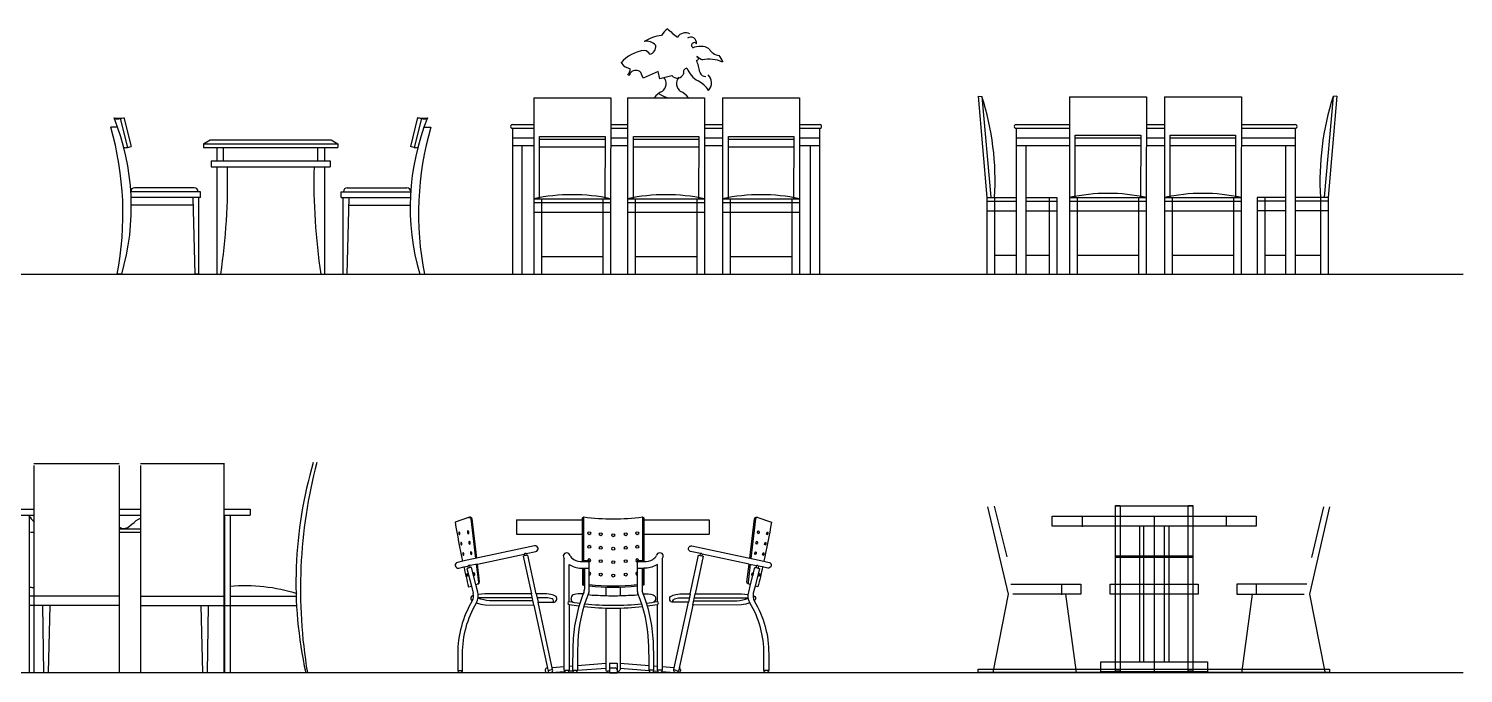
# Model space of a CAD drawing. Header units: millimetres. Extents: x 32599 to 52494, y 61995 to 71568.
# Drawn here: x 45023 to 52494, y 68212 to 71568 of the extents above; entities that cross this region are included whole.
import ezdxf

# ---------------------------------------------------------------- set-up
doc = ezdxf.new("R2010")
doc.units = ezdxf.units.MM
doc.layers.add('dwgmodels.com', color=4, linetype='Continuous')

msp = doc.modelspace()

# ---------------------------------------------------------------- linework, layer by layer
at = {"color": 18, "true_color": 0x000000}
for p, q in [((48300.6, 71345.1), (48222.5, 71310.4)), ((48309.3, 71307.5), (48300.6, 71345.1)), ((48222.5, 71310.4), (48210.9, 71339.3)), ((48372.9, 71322), (48309.3, 71307.5)), ((47654, 71207.2), (47654, 70289.2)), ((47654, 71207.2), (48055.1, 71207.2)), ((48025.1, 71207.3), (48025.1, 71207.2)), ((48055.1, 71207.2), (48054, 70682.4)), ((48142.1, 71207.2), (48142.1, 70289.2)), ((48142.1, 71207.2), (48543.2, 71207.2)), ((48513.2, 71207.3), (48513.2, 71207.2)), ((48543.2, 71207.2), (48542.1, 70682.4)), ((48636.9, 71207.2), (48636.9, 70289.2)), ((48636.9, 71207.2), (49038, 71207.2)), ((49008, 71207.3), (49008, 71207.2)), ((49038, 71207.2), (49036.9, 70682.4)), ((49967.3, 71216.9), (50013.2, 70689.2)), ((49967.3, 71216.9), (49987.5, 71215.3)), ((49987.5, 71215.3), (50033.2, 70690.9)), ((50443.3, 71213.9), (50443.3, 70289.2)), ((50443.3, 71213.9), (50844.4, 71213.9)), ((50814.4, 71214), (50814.4, 71213.9)), ((50844.4, 71213.9), (50843.3, 70689.2)), ((50937.2, 71213.9), (50937.2, 70289.2)), ((50937.2, 71213.9), (51338.3, 71213.9)), ((51308.3, 71214), (51308.3, 71213.9)), ((51338.3, 71213.9), (51337.2, 70689.2)), ((51815.8, 71215.3), (51770.1, 70690.9)), ((51836.1, 71216.9), (51790.1, 70689.2)), ((51836.1, 71216.9), (51815.8, 71215.3)), ((45486.4, 71054.9), (45450.5, 71054.9)), ((45499.8, 71099.9), (45518.5, 71104.6)), ((45499.8, 71099.9), (45537.6, 70949.9)), ((45519.2, 71104.7), (45557, 70954.6)), ((47048.8, 71104.7), (47011, 70954.6)), ((47068.2, 71099.9), (47030.4, 70949.9)), ((47068.2, 71099.9), (47049.5, 71104.6)), ((47081.6, 71054.9), (47117.5, 71054.9)), ((47542.1, 71069.2), (47654, 71069.2)), ((47542.1, 71049.2), (47542.1, 70289.2)), ((47542.1, 71049.2), (47654, 71049.2)), ((48054.8, 71049.2), (48142.1, 71049.2)), ((48054.9, 71069.2), (48142.1, 71069.2)), ((48542.9, 71069.2), (48636.9, 71069.2)), ((48542.9, 71049.2), (48636.9, 71049.2)), ((49037.7, 71069.2), (49142.1, 71069.2)), ((49037.7, 71049.2), (49142.1, 71049.2)), ((49142.1, 71049.2), (49142.1, 70289.2)), ((50165.7, 71069.2), (50443.3, 71069.2)), ((50165.7, 71049.2), (50165.7, 70289.2)), ((50165.7, 71049.2), (50443.3, 71049.2)), ((50844, 71049.2), (50937.2, 71049.2)), ((50844.1, 71069.2), (50937.2, 71069.2)), ((51338, 71069.2), (51618, 71069.2)), ((51338, 71049.2), (51618, 71049.2)), ((51618, 71049.2), (51618, 70289.2)), ((45934, 70969.2), (45969, 70989.2)), ((45969, 70989.2), (46599, 70989.2)), ((46599, 70989.2), (46634, 70969.2)), ((47542.1, 70999.2), (47654, 70999.2)), ((47684, 70682.4), (47684, 71007.2)), ((47684, 71007.2), (48024.7, 71007.2)), ((47684, 70992.4), (48024.7, 70992.4)), ((48024.7, 71007.2), (48024, 70682.5)), ((48054.7, 71007.2), (48055.1, 71007.2)), ((48054.7, 70999.2), (48142.1, 70999.2)), ((48172.1, 70682.4), (48172.1, 71007.2)), ((48172.1, 71007.2), (48512.8, 71007.2)), ((48172.1, 70992.4), (48512.8, 70992.4)), ((48512.8, 71007.2), (48512.1, 70682.5)), ((48542.8, 71007.2), (48543.2, 71007.2)), ((48542.8, 70999.2), (48636.9, 70999.2)), ((48666.9, 70682.4), (48666.9, 71007.2)), ((48666.9, 71007.2), (49007.6, 71007.2)), ((48666.9, 70992.4), (49007.5, 70992.4)), ((49007.6, 71007.2), (49006.9, 70682.5)), ((49037.5, 70999.2), (49142.1, 70999.2)), ((49037.6, 71007.2), (49038, 71007.2)), ((50165.7, 70999.2), (50443.3, 70999.2)), ((50473.3, 70689.2), (50473.3, 71013.9)), ((50473.3, 71013.9), (50814, 71013.9)), ((50473.3, 70999.2), (50813.9, 70999.2)), ((50814, 71013.9), (50813.3, 70689.2)), ((50843.9, 70999.2), (50937.2, 70999.2)), ((50844, 71013.9), (50844.4, 71013.9)), ((50967.2, 71013.9), (51307.9, 71013.9)), ((50967.2, 70689.2), (50967.2, 71013.9)), ((50967.2, 70999.2), (51307.9, 70999.2)), ((51307.9, 71013.9), (51307.2, 70689.2)), ((51337.9, 71013.9), (51338.3, 71013.9)), ((51337.9, 70999.2), (51618, 70999.2)), ((45538.3, 70949.9), (45557, 70954.6)), ((45934, 70969.2), (46634, 70969.2)), ((45934, 70969.2), (45934, 70949.2)), ((45934, 70949.2), (46634, 70949.2)), ((46004, 70949.2), (46004, 70879.2)), ((46038.7, 70879.2), (46038.7, 70949.2)), ((46529.3, 70879.2), (46529.3, 70949.2)), ((46564, 70949.2), (46564, 70879.2)), ((46634, 70969.2), (46634, 70949.2)), ((47029.7, 70949.9), (47011, 70954.6)), ((47542.1, 70959.2), (47654, 70959.2)), ((47592.1, 70959.2), (47592.1, 70289.2)), ((47684, 70952.4), (48024.6, 70952.4)), ((48054.6, 70959.2), (48142.1, 70959.2)), ((48172.1, 70952.4), (48512.7, 70952.4)), ((48542.7, 70959.2), (48636.9, 70959.2)), ((48666.9, 70952.4), (49007.5, 70952.4)), ((49037.5, 70959.2), (49142.1, 70959.2)), ((49092.1, 70959.2), (49092.1, 70289.2)), ((50165.7, 70959.2), (50443.3, 70959.2)), ((50215.7, 70959.2), (50215.7, 70289.2)), ((50473.3, 70959.2), (50813.9, 70959.2)), ((50843.9, 70959.2), (50937.2, 70959.2)), ((50967.2, 70959.2), (51307.8, 70959.2)), ((51337.8, 70959.2), (51618, 70959.2)), ((51568, 70959.2), (51568, 70289.2)), ((45974, 70879.2), (46594, 70879.2)), ((45974, 70879.2), (45974, 70849.2)), ((45974, 70849.2), (46594, 70849.2)), ((46004, 70849.2), (46004, 70289.2)), ((46564, 70849.2), (46564, 70289.2)), ((46594, 70879.2), (46594, 70849.2)), ((45917.8, 70719.2), (45555.3, 70719.2)), ((45917.8, 70689.2), (45556.9, 70689.2)), ((45885.3, 70739.2), (45575.3, 70739.2)), ((45877.8, 70689.2), (45887.8, 70289.2)), ((45907.8, 70689.2), (45907.8, 70289.2)), ((45917.8, 70689.2), (45917.8, 70719.2)), ((46650.2, 70719.2), (47012.7, 70719.2)), ((46650.2, 70689.2), (46650.2, 70719.2)), ((46650.2, 70689.2), (47011.1, 70689.2)), ((46660.2, 70689.2), (46660.2, 70289.2)), ((46690.2, 70689.2), (46680.2, 70289.2)), ((46682.7, 70739.2), (46992.7, 70739.2)), ((47654, 70682.4), (48054, 70682.4)), ((47694, 70682.4), (47694, 70289.2)), ((48014, 70682.4), (48014, 70289.2)), ((48054, 70682.4), (48054, 70289.2)), ((48142.1, 70682.4), (48542.1, 70682.4)), ((48182.1, 70682.4), (48182.1, 70289.2)), ((48502.1, 70682.4), (48502.1, 70289.2)), ((48542.1, 70682.4), (48542.1, 70289.2)), ((48636.9, 70682.4), (49036.9, 70682.4)), ((48676.9, 70682.4), (48676.9, 70289.2)), ((48996.9, 70682.4), (48996.9, 70289.2)), ((49036.9, 70682.4), (49036.9, 70289.2)), ((50013.2, 70689.2), (50013.2, 70289.2)), ((50013.2, 70689.2), (50165.7, 70689.2)), ((50053.2, 70689.2), (50053.2, 70289.2)), ((50215.7, 70689.2), (50377.4, 70689.2)), ((50337.4, 70689.2), (50337.4, 70289.2)), ((50377.4, 70689.2), (50377.4, 70289.2)), ((50443.3, 70689.2), (50843.3, 70689.2)), ((50483.3, 70689.2), (50483.3, 70289.2)), ((50803.3, 70689.2), (50803.3, 70289.2)), ((50843.3, 70689.2), (50843.3, 70289.2)), ((50937.2, 70689.2), (51337.2, 70689.2)), ((50977.2, 70689.2), (50977.2, 70289.2)), ((51297.2, 70689.2), (51297.2, 70289.2)), ((51337.2, 70689.2), (51337.2, 70289.2)), ((51568, 70689.2), (51420, 70689.2)), ((51420, 70689.2), (51420, 70289.2)), ((51460, 70689.2), (51460, 70289.2)), ((51790.1, 70689.2), (51618, 70689.2)), ((51750.1, 70689.2), (51750.1, 70289.2)), ((51790.1, 70689.2), (51790.1, 70289.2)), ((45878.8, 70649.2), (45556.9, 70649.2)), ((46689.2, 70649.2), (47011.1, 70649.2)), ((47654, 70662.4), (48054, 70662.4)), ((47654, 70612.4), (48054, 70612.4)), ((48142.1, 70662.4), (48542.1, 70662.4)), ((48142.1, 70612.4), (48542.1, 70612.4)), ((48636.9, 70662.4), (49036.9, 70662.4)), ((48636.9, 70612.4), (49036.9, 70612.4)), ((50013.2, 70669.2), (50165.7, 70669.2)), ((50013.2, 70619.2), (50165.7, 70619.2)), ((50215.7, 70669.2), (50377.4, 70669.2)), ((50215.7, 70619.2), (50377.4, 70619.2)), ((50443.3, 70669.2), (50843.3, 70669.2)), ((50443.3, 70619.2), (50843.3, 70619.2)), ((50937.2, 70669.2), (51337.2, 70669.2)), ((50937.2, 70619.2), (51337.2, 70619.2)), ((51568, 70669.2), (51420, 70669.2)), ((51568, 70619.2), (51420, 70619.2)), ((51790.1, 70669.2), (51618, 70669.2)), ((51790.1, 70619.2), (51618, 70619.2)), ((47694, 70382.4), (48014, 70382.4)), ((48182.1, 70382.4), (48502.1, 70382.4)), ((48676.9, 70382.4), (48996.9, 70382.4)), ((50053.2, 70389.2), (50165.7, 70389.2)), ((50215.7, 70389.2), (50337.4, 70389.2)), ((50483.3, 70389.2), (50803.3, 70389.2)), ((50977.2, 70389.2), (51297.2, 70389.2)), ((51460, 70389.2), (51568, 70389.2)), ((51618, 70389.2), (51750.1, 70389.2)), ((45507.8, 70289.2), (45483.4, 70289.2)), ((45907.8, 70289.2), (45887.8, 70289.2)), ((46004, 70289.2), (46024, 70289.2)), ((46544, 70289.2), (46564, 70289.2)), ((46660.2, 70289.2), (46680.2, 70289.2)), ((47060.2, 70289.2), (47084.6, 70289.2)), ((45495, 69302.5), (45049.6, 69302.5)), ((45049.6, 69293.7), (45049.6, 68215.9)), ((45495, 69293.7), (45495, 68215.9)), ((46042.3, 69302.5), (45606.4, 69302.5)), ((45606.4, 69293.7), (45606.4, 68215.9)), ((46039.4, 69306.1), (46039.4, 68215.9)), ((44876.7, 69065.9), (45049.6, 69065.9)), ((44876.7, 69036), (45049.6, 69036)), ((45026, 69036), (45026, 68215.9)), ((45495, 69065.9), (45606.4, 69065.9)), ((45495, 69036), (45606.4, 69036)), ((46039.4, 69065.9), (46176.7, 69065.9)), ((46039.4, 69036), (46176.7, 69036)), ((46042.3, 69036), (46042.3, 68215.9)), ((46072.2, 69036), (46072.2, 68215.9)), ((46176.7, 69065.9), (46176.7, 69036)), ((45495, 68964.3), (45606.4, 68964.3)), ((46039.4, 68964.3), (46042, 68964.3)), ((47563.8, 69011.9), (47907.5, 69011.9)), ((47563.8, 69011.9), (47563.8, 68936.9)), ((48227.5, 69011.9), (48567.5, 69011.9)), ((48567.5, 69011.9), (48567.5, 68936.9)), ((45032.7, 68947.3), (45049.6, 68947.3)), ((45495, 68947.3), (45606.4, 68947.3)), ((46039.4, 68947.3), (46042, 68947.3)), ((47563.8, 68936.9), (47907.5, 68936.9)), ((48227.5, 68936.9), (48567.5, 68936.9)), ((47658.1, 68875.4), (47283, 68795.6)), ((47615.6, 68825.8), (47605.8, 68823.7)), ((47812.5, 68228.1), (47812.5, 68807.6)), ((48322.5, 68807.6), (48322.5, 68228.1)), ((48519.3, 68825.8), (48529.1, 68823.7)), ((47322.4, 68762.3), (47312.6, 68760.2)), ((47837.5, 68586.1), (47837.5, 68779.3)), ((47907.5, 68795.2), (47942.5, 68795.2)), ((47907.5, 68760.2), (47907.5, 68672.1)), ((47907.5, 68760.2), (47942.5, 68760.2)), ((47917.5, 68795.2), (47917.5, 68800.2)), ((47917.5, 68800.2), (47942.5, 68800.2)), ((47917.5, 68760.2), (47917.5, 68651.1)), ((47942.5, 68646.2), (47942.5, 68800.2)), ((48192.5, 68800.2), (48192.5, 68646.2)), ((48192.5, 68800.2), (48217.5, 68800.2)), ((48192.5, 68795.2), (48227.5, 68795.2)), ((48192.5, 68760.2), (48227.5, 68760.2)), ((48217.5, 68760.2), (48217.5, 68641.2)), ((48812.5, 68762.3), (48822.3, 68760.2)), ((47915, 68676.1), (47907.5, 68672.1)), ((48028.1, 68661.8), (48028.1, 68616.9)), ((48103.1, 68661.7), (48103.1, 68616.7)), ((48220, 68676.1), (48227.5, 68672.1)), ((45495, 68613.8), (45026, 68613.8)), ((45606.4, 68613.8), (46042.3, 68613.8)), ((46072.2, 68613.8), (46415.4, 68613.8)), ((45495, 68565.8), (45026, 68565.8)), ((45095.6, 68565.8), (45100.6, 68215.9)), ((45134.3, 68565.8), (45125.1, 68215.9)), ((45606.4, 68565.8), (46415.4, 68565.8)), ((45919.1, 68565.8), (45928.3, 68215.9)), ((45957.9, 68565.8), (45952.9, 68215.9)), ((47837.5, 68570.9), (47837.5, 68228.1)), ((48028.1, 68551.7), (48028.1, 68232.9)), ((48103.1, 68551.6), (48103.1, 68232.9)), ((48297.5, 68228.1), (48297.5, 68570.9)), ((47258.1, 68227.4), (47283.1, 68227.4)), ((47713.8, 68231.2), (47713.8, 68225.4)), ((47723, 68241.1), (47724.2, 68241.2)), ((47723.8, 68215.4), (47735.2, 68216.3)), ((47751.6, 68232.8), (47727.9, 68224.5)), ((47746.2, 68217.2), (47814, 68222.6)), ((47749.4, 68243.2), (47812.5, 68248.3)), ((47812.5, 68228.1), (47837.5, 68228.1)), ((47836.7, 68224.4), (47856.1, 68225.9)), ((47837.5, 68250.2), (47855.8, 68251.7)), ((47855.8, 68228.1), (47880.8, 68228.1)), ((47880.8, 68253.7), (48028.1, 68265.4)), ((47880.8, 68227.9), (48028.1, 68239.6)), ((48047.5, 68222.9), (48038.1, 68222.9)), ((48047.5, 68265.4), (48087.5, 68265.4)), ((48047.5, 68265.4), (48047.5, 68215.4)), ((48047.5, 68215.4), (48087.5, 68215.4)), ((48057.5, 68240.4), (48077.5, 68240.4)), ((48087.5, 68265.4), (48087.5, 68215.4)), ((48087.5, 68222.9), (48093.1, 68222.9)), ((48103.1, 68265.4), (48254.1, 68253.4)), ((48103.1, 68239.6), (48254.2, 68227.6)), ((48279.1, 68228.1), (48254.1, 68228.1)), ((48278.8, 68225.6), (48298.3, 68224.1)), ((48279.1, 68251.4), (48297.5, 68249.9)), ((48322.5, 68228.1), (48297.5, 68228.1)), ((48320.8, 68222.3), (48407.5, 68215.4)), ((48322.5, 68248), (48385.5, 68242.9)), ((48383, 68231.6), (48406.8, 68223.3)), ((48417.5, 68231.2), (48417.5, 68225.4)), ((48876.9, 68227.4), (48851.9, 68227.4))]:
    msp.add_line(p, q, dxfattribs=at)
at = {"color": 18, "true_color": 0x000000, "extrusion": (0, -2e-16, -1)}
for points in [[(-50015.8, 69078.8), (-50123.5, 68624.8), (-50043.6, 68215.9)], [(-50050.5, 69082.3), (-50116.5, 68818.9)], [(-50508.9, 69030.3), (-50508.9, 68974.8)], [(-50682.6, 68215.9), (-50682.6, 69085.7), (-50706.9, 69085.7), (-50706.9, 68215.9)], [(-51085.4, 69082.3), (-50682.6, 69082.3)], [(-50884, 69030.3), (-50884, 68219.3)], [(-51061.1, 68215.9), (-51061.1, 69085.7), (-51085.4, 69085.7), (-51085.4, 68215.9)], [(-51259.1, 69030.3), (-51259.1, 68978.3)], [(-51797.4, 69078.8), (-51693.2, 68624.8), (-51773.1, 68219.3)], [(-51766.1, 69078.8), (-51703.6, 68815.4)], [(-50807.6, 68978.3), (-50807.6, 68271.3)], [(-50828.4, 68978.3), (-50828.4, 68271.3)], [(-50936.1, 68978.3), (-50936.1, 68271.3)], [(-50960.4, 68978.3), (-50960.4, 68271.3)], [(-51085.4, 68822.4), (-50682.6, 68822.4)], [(-51088.9, 68815.4), (-50682.6, 68815.4)], [(-50137.3, 68676.8), (-50502, 68676.8), (-50502, 68624.8), (-50147.8, 68624.8)], [(-50401.3, 68676.8), (-50401.3, 68621.3)], [(-51679.3, 68676.8), (-51314.6, 68676.8), (-51314.6, 68624.8), (-51665.4, 68624.8)], [(-51415.4, 68676.8), (-51415.4, 68624.8)], [(-50422.1, 68624.8), (-50477.7, 68215.9)], [(-50706.9, 68624.8), (-50682.6, 68624.8)], [(-51085.4, 68624.8), (-51057.6, 68624.8)], [(-51394.5, 68624.8), (-51338.9, 68212.4)], [(-51797.4, 68233.2), (-51797.4, 68215.9), (-49967.2, 68215.9), (-49967.2, 68233.2), (-51797.4, 68233.2)], [(-50606.2, 68271.3), (-51161.8, 68271.3), (-51161.8, 68219.3), (-50606.2, 68219.3), (-50606.2, 68271.3)], [(-50706.9, 68222.8), (-50682.6, 68222.8)], [(-51085.4, 68222.8), (-51061.1, 68222.8)]]:
    msp.add_lwpolyline(points, dxfattribs=at)
for points in [[(-51415.4, 69030.3), (-51415.4, 68978.3), (-50352.7, 68978.3), (-50352.7, 69030.3)], [(-51113.2, 68676.8), (-51113.2, 68624.8), (-50654.8, 68624.8), (-50654.8, 68676.8)]]:
    msp.add_lwpolyline(points, close=True, dxfattribs=at)
at = {"color": 18, "true_color": 0x000000}
for points in [[(47356.7, 68811.3), (47332.5, 69016.6, 0.467293), (47319.6, 69025), (47243.6, 68998.5, 0.010554), (47283, 68795.6), (47256.4, 68789.9, 1), (47262.6, 68760.5), (47289.4, 68766.2, 0.005467), (47313.8, 68661.9), (47328.6, 68666.5), (47338, 68629, -0.049874)], [(47314.1, 69023.1, -0.475275), (47326.5, 69015.9), (47350.8, 68810)], [(47842.9, 68825, 0.152263), (47861.6, 68805.4, 0.153257), (47907.5, 68795.2), (47907.5, 69022.1), (47915, 69026.1, 0.065574), (48220, 69026.1)], [(48220, 69026.1), (48227.5, 69022.1), (48227.5, 68795.2, 0.153257), (48273.3, 68805.4, 0.152263), (48292.1, 68825)], [(48778.2, 68811.3), (48802.5, 69016.6, -0.467293), (48815.3, 69025), (48891.3, 68998.5, -0.010554), (48852, 68795.6), (48878.6, 68789.9, -1), (48872.3, 68760.5), (48845.5, 68766.2, -0.005467), (48821.2, 68661.9), (48806.4, 68666.5), (48796.9, 68629, 0.186012), (48801.7, 68589.7)], [(48820.8, 69023.1, 0.475275), (48808.4, 69015.9), (48784.1, 68810)], [(47339.6, 68618.2, 0.053834), (47329.9, 68612.2, 0.497608), (47333.3, 68589.7, 0.138413), (47258.1, 68313.2), (47258.1, 68227.4, 0.960405), (47283.1, 68227.4), (47283.1, 68313.3, -0.13927), (47355.8, 68578.8, 0.071472), (47400, 68568.3), (47653.8, 68566.6), (47728.1, 68223.3, 0.953243), (47751.9, 68231.6), (47676, 68582.3), (47756.2, 68582.3, 0.630823), (47769.6, 68611.4, 0.105239), (47741.9, 68622.5, 0.049539), (47699.2, 68626.2, 0.000488), (47666.5, 68626), (47622.9, 68827.4), (47615.6, 68825.8), (47613.6, 68835.3)], [(47362.3, 68635.1), (47352.5, 68673.9), (47364.3, 68677.5, 0.361738), (47371.2, 68688.3), (47360.2, 68781.3), (47603.8, 68833.2), (47605.8, 68823.7), (47598.5, 68822.1), (47641, 68625.8, -0.003687), (47528.3, 68625.4), (47434.1, 68625.4, 0.035761), (47364.3, 68623.4, 0.037106)], [(47613.6, 68835.3), (47664.3, 68846.1, 1), (47658.1, 68875.4)], [(48795.3, 68618.2, -0.053834), (48805.1, 68612.2, -0.497608), (48801.7, 68589.7, -0.138413), (48876.9, 68313.2), (48876.9, 68227.4, -0.960405), (48851.9, 68227.4), (48851.9, 68313.3, 0.13927), (48779.2, 68578.8, -0.071472), (48734.9, 68568.3), (48481.1, 68566.6), (48406.8, 68223.3, -0.953243), (48383, 68231.6), (48458.9, 68582.3), (48378.8, 68582.3, -0.630823), (48365.4, 68611.4, -0.105239), (48393.1, 68622.5, -0.049539), (48435.7, 68626.2, -0.000488), (48468.4, 68626), (48512, 68827.4), (48519.3, 68825.8), (48521.4, 68835.3)], [(48521.4, 68835.3), (48470.6, 68846.1, -1), (48476.8, 68875.4), (48852, 68795.6)], [(48779.2, 68578.8, -0.183034), (48772.7, 68635.1), (48782.5, 68673.9), (48770.7, 68677.5, -0.361738), (48763.7, 68688.3), (48774.7, 68781.3), (48531.1, 68833.2), (48529.1, 68823.7), (48536.4, 68822.1), (48493.9, 68625.8, 0.003687), (48606.6, 68625.4), (48700.9, 68625.4, -0.035761), (48770.6, 68623.4, -0.037106)], [(47354.4, 68780.1), (47365.3, 68687.6, -0.378362), (47358.6, 68675.8)], [(47917.5, 68675.8, -0.00054), (47915, 68676.1), (47915, 68760.2)], [(48297.5, 68586.1), (48297.5, 68779.3, -0.025406), (48290.5, 68774.9, -0.145887), (48227.5, 68760.2), (48227.5, 68672.1, -0.002159), (48217.5, 68670.8)], [(48220, 68760.2), (48220, 68676.1, -0.00054), (48217.5, 68675.8, -0.00054)], [(48780.6, 68780.1), (48769.7, 68687.6, 0.378362), (48776.3, 68675.8)], [(48192.5, 68672.8, -0.053673), (47942.5, 68672.8, -0.053673)], [(47355.8, 68578.8, 0.183034), (47362.3, 68635.1)], [(47648.8, 68589.9), (47423, 68589.9, -0.07286), (47363.7, 68602.9, -0.07286)], [(47756.2, 68582.3, 0.474436), (47742.1, 68602.4, 0.048517), (47711.4, 68605.8), (47670.9, 68605.8)], [(48223.7, 68625.9, -0.084339), (48275.4, 68620.5, -0.334775), (48287.5, 68599.2, -0.295829), (48276.6, 68582.6, 0.003982)], [(48378.8, 68582.3, -0.474436), (48392.8, 68602.4, -0.048517), (48423.5, 68605.8), (48464, 68605.8)], [(48486.2, 68589.9), (48712, 68589.9, 0.07286), (48771.2, 68602.9, 0.07286)]]:
    msp.add_lwpolyline(points, format="xyb", dxfattribs=at)
for points in [[(47915, 68795.2), (47915, 69026.1)], [(48220, 69026.1), (48220, 68795.2)], [(47289.4, 68766.2), (47310.4, 68770.7), (47312.6, 68760.2), (47305.3, 68758.6), (47328.6, 68666.5)], [(47360.2, 68781.3), (47320.1, 68772.8)], [(47352.5, 68673.9), (47329.7, 68763.9), (47322.4, 68762.3), (47320.1, 68772.8)], [(48774.7, 68781.3), (48814.8, 68772.8)], [(48782.5, 68673.9), (48805.2, 68763.9), (48812.5, 68762.3), (48814.8, 68772.8)], [(48845.5, 68766.2), (48824.6, 68770.7), (48822.3, 68760.2), (48829.6, 68758.6), (48806.4, 68666.5)], [(47645.3, 68605.8), (47364.1, 68605.8)], [(47653.8, 68566.6), (47641, 68625.8)], [(47666.5, 68626), (47676, 68582.3)], [(48468.4, 68626), (48458.9, 68582.3)], [(48481.1, 68566.6), (48493.9, 68625.8)], [(48489.6, 68605.8), (48770.8, 68605.8)]]:
    msp.add_lwpolyline(points, dxfattribs=at)
for centre in [(47942.5, 68941.1), (47942.5, 68871.1), (48002.5, 68936.1), (48067.5, 68931.1), (48132.5, 68936.1), (48192.5, 68941.1), (48192.5, 68871.1), (48002.5, 68866.1), (48067.5, 68861.1), (48132.5, 68866.1), (48002.5, 68796.1), (48002.5, 68726.1), (48067.5, 68791.1), (48132.5, 68796.1), (48132.5, 68726.1), (48067.5, 68721.1)]:
    msp.add_circle(centre, 7.5, dxfattribs=at)
for centre, radius, start, end in [((48358, 71277.8), 258.3, 98.90992, 120.13929), ((48239.9, 71434.6), 67.6, 43.29226, 99.86132), ((48628.7, 71279.9), 400.8, 134.10346, 140.83789), ((48708.3, 71945.3), 520.6, 226.48134, 233.94482), ((48444.6, 71493.2), 52.8, 66.60834, 143.8822), ((48471.2, 71494.7), 29.5, 350.1812, 125.84195), ((48489.2, 71481.5), 13.7, 36.41752, 242.34175), ((48254.1, 71262.5), 193.8, 96.78288, 139.46855), ((48224, 71418.8), 36.9, 25.57923, 78.70786), ((48247.9, 71475.2), 41.5, 282.9444, 8.00306), ((48520.7, 71384), 92, 59.9408, 116.24353), ((48501.7, 71413), 10.2, 261.86407, 81.86407), ((48643.4, 71624.3), 245.2, 235.10902, 242.99741), ((48624.4, 71493.6), 64.9, 207.50276, 265.15219), ((48446.9, 71305.3), 211.8, 24.82993, 35.71612), ((48171.4, 71435.7), 77.7, 217.46016, 258.56299), ((48120.3, 71356.6), 35.8, 306.33205, 4.75205), ((48184.9, 71316.1), 34.9, 41.66185, 138.33815), ((48454.4, 71340.8), 21.9, 98.80687, 199.23231), ((48578.9, 71415.2), 138.3, 202.43971, 239.61618), ((48360.1, 71330), 158, 4.42555, 27.48603), ((48565.9, 71235.9), 173.3, 66.0625, 101.2652), ((48148.7, 71335), 8.43, 239.0253, 30.93669), ((48292.3, 71282.1), 50.6, 305.49433, 41.0772), ((48401.1, 71345), 34.6, 215.56595, 340.68369), ((48447.5, 71282.1), 50.6, 138.9228, 234.50567), ((48455.2, 71180.5), 127.3, 31.35986, 65.03785), ((48548, 71351.9), 32.9, 202.57152, 272.52004), ((48522, 71285.8), 57.3, 317.02018, 47.07308), ((48357.4, 71157.1), 91.1, 113.0566, 146.64495), ((48439.5, 71454.9), 262.1, 239.66644, 250.92855), ((48382.4, 71157.1), 91.1, 33.35505, 66.9434), ((48617.6, 70776.8), 1438.3, 356.50529, 17.7472), ((53185.7, 70776.8), 1438.3, 162.2528, 183.49471), ((43894, 70604.5), 1620.4, 348.77971, 16.13951), ((45491.5, 71223.5), 122, 258.79853, 282.76334), ((44312.7, 70638.9), 1245.3, 343.68966, 21.92631), ((45484.6, 71174.2), 75.9, 258.46706, 281.53294), ((48255.3, 70638.9), 1245.3, 158.07369, 196.31034), ((47076.5, 71223.5), 122, 257.23666, 281.20147), ((48674, 70604.5), 1620.4, 163.86049, 191.22029), ((47083.4, 71174.2), 75.9, 258.46706, 281.53294), ((47542.1, 71059.2), 10, 89.6861, 270.3139), ((49142.6, 71059.2), 10, 267.46047, 92.53953), ((50165.6, 71059.2), 10, 89.6861, 270.3139), ((51618.5, 71059.2), 10, 267.46047, 92.53953), ((45527.7, 70986.4), 38, 256.0176, 285.09742), ((47040.3, 70986.4), 38, 254.90258, 283.9824), ((42702.3, 70776.3), 3357.2, 351.65709, 1.24389), ((49865.7, 70776.3), 3357.2, 178.75611, 188.34291), ((45575.3, 70719.2), 20, 90, 180), ((45885.3, 70719.2), 20, 0, 90), ((46682.7, 70719.2), 20, 90, 180), ((46992.7, 70719.2), 20, 0, 90), ((47854, 69754.1), 949.6, 77.8422, 102.1578), ((48342.1, 69754.1), 949.6, 77.8422, 102.1578), ((48836.9, 69754.1), 949.6, 77.8422, 102.1578), ((50643.3, 69760.8), 949.6, 77.8422, 102.1578), ((51137.2, 69760.8), 949.6, 77.8422, 102.1578), ((48617.2, 68685.7), 2202, 163.52951, 192.31893), ((49061.1, 68648.3), 2622.3, 165.38386, 189.49084), ((47610, 68828.2), 7.94, 62.99977, 141.03679), ((47824.9, 68821.1), 18.4, 12.40127, 167.59873), ((47891.3, 68840.3), 85.8, 190.26821, 199.31534), ((47883.7, 68845.3), 80.6, 204.45437, 207.90754), ((47942.5, 68800.2), 7.5, 270, 180), ((48192.5, 68800.2), 7.5, 0, 270), ((48310.1, 68821.1), 18.4, 12.40127, 167.59873), ((48251.2, 68845.3), 80.6, 332.09246, 335.54563), ((48243.6, 68840.3), 85.8, 340.68466, 349.73179), ((48525, 68828.2), 7.94, 38.96321, 117.00023), ((47316.5, 68765.7), 7.94, 62.99977, 141.03679), ((47883.7, 68845.3), 80.6, 234.99192, 240.81323), ((47900.7, 68873.3), 113.4, 240.20211, 273.40277), ((47942.5, 68731.1), 7.5, 270, 90), ((48192.5, 68731.1), 7.5, 90, 270), ((48818.4, 68765.7), 7.94, 38.96321, 117.00023), ((44905, 67768.5), 899.7, 80.74675, 82.26688), ((46148.5, 67768.5), 899.7, 96.77419, 96.96396), ((46148.5, 67768.5), 899.7, 72.33927, 94.86565), ((48067.5, 69829.5), 1168.4, 262.12894, 262.62371), ((48067.5, 69829.5), 1168.4, 263.8583, 276.1417), ((47284.7, 68615.5), 55, 332.0241, 14.17312), ((47839.4, 68578.5), 7.85, 104.04939, 255.95061), ((48067.5, 69897.4), 1331.2, 260.05103, 262.51987), ((47867.6, 68601.8), 20.3, 113.46211, 187.49905), ((47865.7, 68599.3), 18.2, 180.46504, 246.38397), ((48646.4, 68338.8), 789.2, 158.15855, 177.20414), ((47901.3, 68470.9), 155.3, 86.31546, 105.59892), ((48646.4, 68338.8), 764.2, 157.82157, 177.19035), ((47867.5, 68651.1), 50, 338.15855, 0), ((47981.3, 68923.2), 304.6, 261.55523, 269.48351), ((47892.5, 68646.2), 50, 337.82157, 0), ((48606.1, 85026.1), 16419.4, 267.80986, 268.12018), ((47528.9, 85026.1), 16419.4, 271.87982, 272.19014), ((48153.6, 68923.2), 304.6, 270.51649, 278.44477), ((48242.5, 68646.2), 50, 180, 202.17843), ((47488.5, 68338.8), 764.2, 2.80965, 22.17843), ((47488.5, 68338.8), 789.2, 2.79586, 22.5315), ((48067.5, 69897.4), 1331.2, 277.48013, 279.94895), ((48295.6, 68578.5), 7.85, 284.04939, 75.95061), ((48067.5, 69897.4), 1346.2, 260.16299, 262.4123), ((48067.5, 69897.4), 1346.2, 263.49143, 276.50857), ((48067.5, 69897.4), 1331.2, 263.61543, 276.38457), ((48067.5, 69897.4), 1346.2, 277.5877, 279.83701), ((51943.1, 68238.4), 4087.3, 178.0525, 180.14434), ((51943.1, 68238.4), 4062.3, 178.05512, 180.14523), ((44191.9, 68238.4), 4062.3, 359.85479, 1.94488), ((44191.9, 68238.4), 4087.3, 359.85566, 1.9475), ((47723.8, 68231.2), 10, 94.54701, 180), ((47723.8, 68225.4), 10, 180, 270), ((47825, 68228.6), 12.5, 182.31408, 357.68592), ((47868.3, 68228.6), 12.5, 182.31426, 357.68574), ((48038.1, 68232.9), 10, 180, 270), ((48057.5, 68230.4), 10, 90, 180), ((48077.5, 68230.4), 10, 0, 90), ((48093.1, 68232.9), 10, 270, 0), ((48266.6, 68228.6), 12.5, 182.30474, 357.68908), ((48310, 68228.6), 12.5, 182.31408, 357.68592), ((48407.5, 68225.4), 10, 270, 0), ((48407.5, 68231.2), 10, 0, 71.89095)]:
    msp.add_arc(centre, radius, start, end, dxfattribs=at)
at = {"color": 18, "true_color": 0x000000, "extrusion": (0, 0, -1)}
for centre, major_axis, ratio in [((47311.9, 68946.5), (1.04, -7.43), 0.5), ((47265.7, 68941.2), (1.43, -7.36), 0.366667), ((47276.2, 68887.2), (1.43, -7.36), 0.366667), ((47319.5, 68892), (1.04, -7.43), 0.5), ((47286.7, 68833.2), (1.43, -7.36), 0.366667), ((47327.2, 68837.6), (1.04, -7.43), 0.5), ((47307.7, 68725.2), (1.43, -7.36), 0.366667), ((47342.5, 68728.6), (1.04, -7.43), 0.5)]:
    msp.add_ellipse(centre, major_axis=major_axis, ratio=ratio, dxfattribs=at)
at = {"color": 18, "true_color": 0x000000}
for centre, major_axis, ratio in [((48823, 68946.5), (-1.04, -7.43), 0.5), ((48815.4, 68892), (-1.04, -7.43), 0.5), ((48858.8, 68887.2), (-1.43, -7.36), 0.366667), ((48869.3, 68941.2), (-1.43, -7.36), 0.366667), ((48807.7, 68837.6), (-1.04, -7.43), 0.5), ((48848.3, 68833.2), (-1.43, -7.36), 0.366667), ((48792.4, 68728.6), (-1.04, -7.43), 0.5), ((48827.3, 68725.2), (-1.43, -7.36), 0.366667)]:
    msp.add_ellipse(centre, major_axis=major_axis, ratio=ratio, dxfattribs=at)
for points in [[(45024.5, 69032.8), (45032.9, 69021.9), (45041.2, 69011), (45049.6, 69001)], [(46039.4, 69020.6), (46042, 69018.5), (46044.7, 69016.3), (46047.4, 69014.1)]]:
    msp.add_open_spline(points, degree=3, dxfattribs=at)
msp.add_open_spline([(45495, 68975), (45502.4, 68969.7), (45538.6, 68952.1), (45576.1, 69010.1), (45606.4, 69019.8)], degree=3, knots=[570.375728, 570.375728, 570.375728, 570.375728, 596.64026, 698.731182, 698.731182, 698.731182, 698.731182], dxfattribs=at)
at = {"layer": 'dwgmodels.com', "color": 7}
for p, q in [((32663.3, 70289.2), (52494, 70289.2)), ((32663.3, 68215.9), (52494, 68215.9))]:
    msp.add_line(p, q, dxfattribs=at)

doc.saveas('drawing.dxf')
